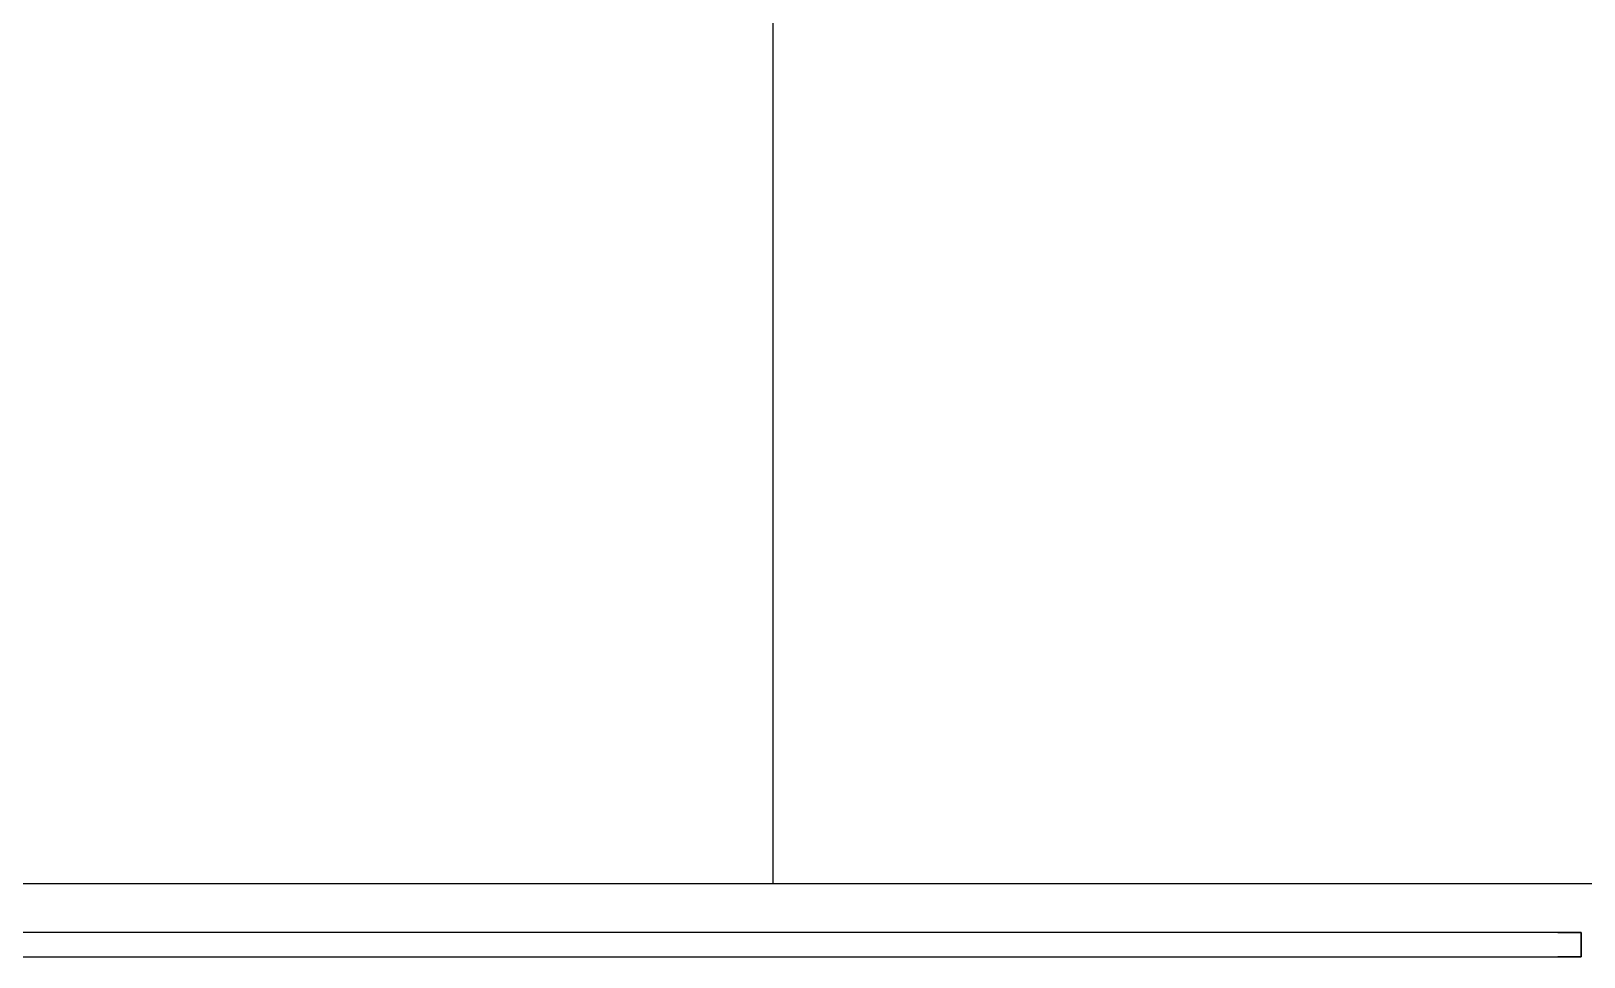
# Model space of a CAD drawing. Header units: millimetres. Extents: x 18456 to 179493, y -203649 to 469211.
# Drawn here: x 142678 to 143184, y 130800 to 131102 of the extents above; entities that cross this region are included whole.
import ezdxf

# ---------------------------------------------------------------- set-up
doc = ezdxf.new("R2010")
doc.units = ezdxf.units.MM
doc.layers.add('X-평면도(기본형)$0$FUR', color=6, linetype='Continuous', true_color=0xff00ff)
doc.layers.add('X-평면도(기본형)$0$TIL', color=5, linetype='Continuous', true_color=0x0000ff)

# ---------------------------------------------------------------- blocks, each defined once
blk = doc.blocks.new('X-평면도(기본형)$0$ba15002700')
at = {"layer": 'X-평면도(기본형)$0$FUR', "color": 4, "ltscale": 3, "true_color": 0x00ffff}
blk.add_line((0, -860), (1500, -860), dxfattribs=at)
at = {"layer": 'X-평면도(기본형)$0$FUR', "color": 8, "true_color": 0x808080}
for p, q in [((856, -876), (863.69, -876)), ((863.69, -876), (863.69, -884)), ((863.69, -876), (863.69, -884)), ((863.69, -884), (863.69, -876)), ((863.69, -883.87), (863.69, -876.13)), ((863.69, -884), (856, -884))]:
    blk.add_line(p, q, dxfattribs=at)
blk.add_lwpolyline([(863.69, -876), (15, -876), (15, -884), (863.69, -884)], dxfattribs=at)
at = {"layer": 'X-평면도(기본형)$0$TIL'}
blk.add_line((600, 0), (600, -860), dxfattribs=at)

msp = doc.modelspace()

# ---------------------------------------------------------------- block references
msp.add_blockref('X-평면도(기본형)$0$ba15002700', (142319.63, 131683.95))

doc.saveas('drawing.dxf')
